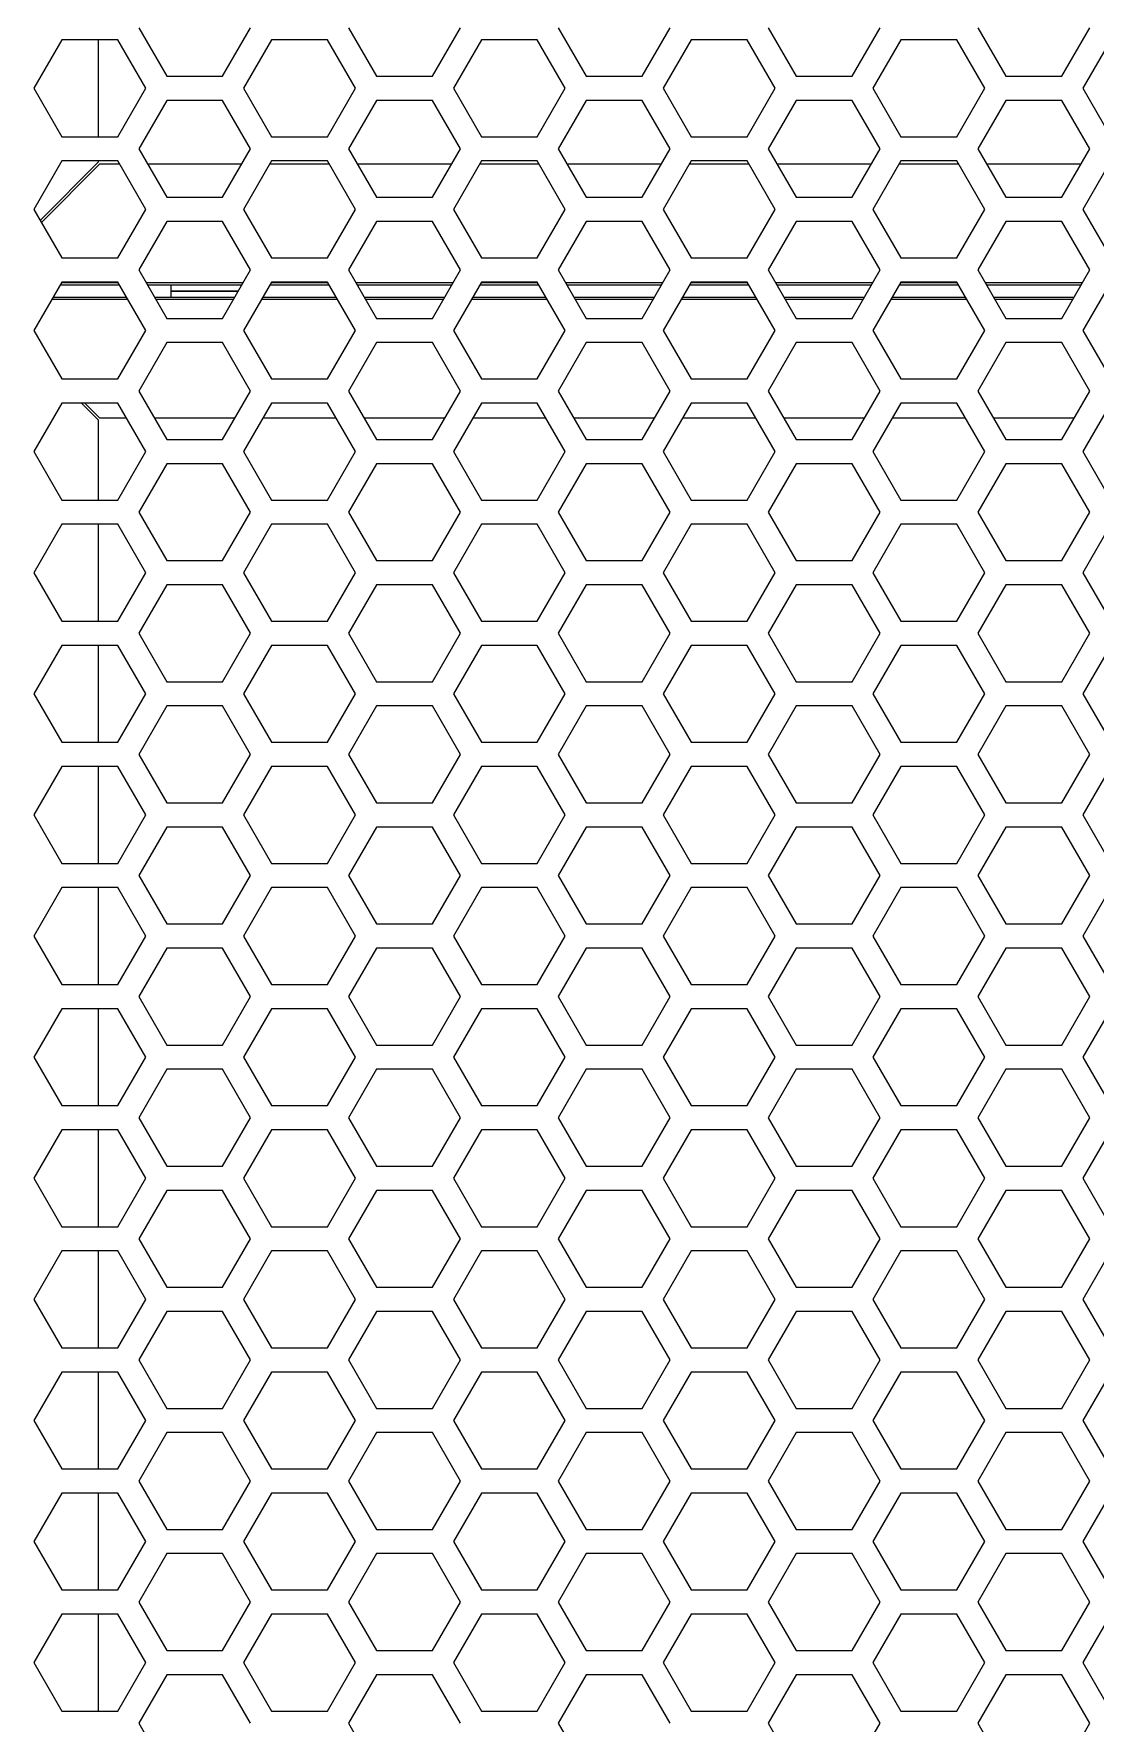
# Model space of a CAD drawing. Header units: millimetres. Extents: x 0 to 62, y -17 to 201.
# Drawn here: x 13.72 to 22.48, y 64.6 to 78.55 of the extents above; entities that cross this region are included whole.
import ezdxf

# ---------------------------------------------------------------- set-up
doc = ezdxf.new("R2010")
doc.units = ezdxf.units.MM

msp = doc.modelspace()

# ---------------------------------------------------------------- linework, layer by layer
at = {"color": 0, "lineweight": 18}
for p, q in [((14.584, 78.6), (14.815, 78.2)), ((15.277, 78.2), (15.508, 78.6)), ((16.316, 78.6), (16.547, 78.2)), ((17.009, 78.2), (17.24, 78.6)), ((18.048, 78.6), (18.279, 78.2)), ((18.741, 78.2), (18.972, 78.6)), ((19.78, 78.6), (20.011, 78.2)), ((20.473, 78.2), (20.704, 78.6)), ((21.512, 78.6), (21.743, 78.2)), ((22.205, 78.2), (22.436, 78.6)), ((13.949, 78.5), (13.718, 78.1)), ((14.411, 78.5), (13.949, 78.5)), ((14.25, 78.5), (14.25, 77.7)), ((14.642, 78.1), (14.411, 78.5)), ((15.681, 78.5), (15.45, 78.1)), ((16.143, 78.5), (15.681, 78.5)), ((16.374, 78.1), (16.143, 78.5)), ((17.413, 78.5), (17.182, 78.1)), ((17.875, 78.5), (17.413, 78.5)), ((18.106, 78.1), (17.875, 78.5)), ((19.145, 78.5), (18.914, 78.1)), ((19.607, 78.5), (19.145, 78.5)), ((19.838, 78.1), (19.607, 78.5)), ((20.877, 78.5), (20.646, 78.1)), ((21.339, 78.5), (20.877, 78.5)), ((21.57, 78.1), (21.339, 78.5)), ((22.609, 78.5), (22.378, 78.1)), ((14.815, 78.2), (15.277, 78.2)), ((16.547, 78.2), (17.009, 78.2)), ((18.279, 78.2), (18.741, 78.2)), ((20.011, 78.2), (20.473, 78.2)), ((21.743, 78.2), (22.205, 78.2)), ((13.718, 78.1), (13.949, 77.7)), ((14.411, 77.7), (14.642, 78.1)), ((14.815, 78), (14.584, 77.6)), ((15.277, 78), (14.815, 78)), ((15.508, 77.6), (15.277, 78)), ((15.45, 78.1), (15.681, 77.7)), ((16.143, 77.7), (16.374, 78.1)), ((16.547, 78), (16.316, 77.6)), ((17.009, 78), (16.547, 78)), ((17.24, 77.6), (17.009, 78)), ((17.182, 78.1), (17.413, 77.7)), ((17.875, 77.7), (18.106, 78.1)), ((18.279, 78), (18.048, 77.6)), ((18.741, 78), (18.279, 78)), ((18.972, 77.6), (18.741, 78)), ((18.914, 78.1), (19.145, 77.7)), ((19.607, 77.7), (19.838, 78.1)), ((20.011, 78), (19.78, 77.6)), ((20.473, 78), (20.011, 78)), ((20.704, 77.6), (20.473, 78)), ((20.646, 78.1), (20.877, 77.7)), ((21.339, 77.7), (21.57, 78.1)), ((21.743, 78), (21.512, 77.6)), ((22.205, 78), (21.743, 78)), ((22.436, 77.6), (22.205, 78)), ((22.378, 78.1), (22.609, 77.7)), ((13.949, 77.7), (14.411, 77.7)), ((14.584, 77.6), (14.815, 77.2)), ((15.277, 77.2), (15.508, 77.6)), ((15.681, 77.7), (16.143, 77.7)), ((16.316, 77.6), (16.547, 77.2)), ((17.009, 77.2), (17.24, 77.6)), ((17.413, 77.7), (17.875, 77.7)), ((18.048, 77.6), (18.279, 77.2)), ((18.741, 77.2), (18.972, 77.6)), ((19.145, 77.7), (19.607, 77.7)), ((19.78, 77.6), (20.011, 77.2)), ((20.473, 77.2), (20.704, 77.6)), ((20.877, 77.7), (21.339, 77.7)), ((21.512, 77.6), (21.743, 77.2)), ((22.205, 77.2), (22.436, 77.6)), ((13.949, 77.5), (13.718, 77.1)), ((14.25, 77.489), (13.77, 77.009)), ((13.781, 76.992), (14.264, 77.475)), ((14.411, 77.5), (13.949, 77.5)), ((14.25, 77.5), (14.25, 77.489)), ((14.264, 77.475), (14.425, 77.475)), ((14.642, 77.1), (14.411, 77.5)), ((14.656, 77.475), (15.436, 77.475)), ((15.681, 77.5), (15.45, 77.1)), ((15.667, 77.475), (16.157, 77.475)), ((16.143, 77.5), (15.681, 77.5)), ((16.374, 77.1), (16.143, 77.5)), ((16.388, 77.475), (17.168, 77.475)), ((17.413, 77.5), (17.182, 77.1)), ((17.399, 77.475), (17.889, 77.475)), ((17.875, 77.5), (17.413, 77.5)), ((18.106, 77.1), (17.875, 77.5)), ((18.12, 77.475), (18.9, 77.475)), ((19.145, 77.5), (18.914, 77.1)), ((19.131, 77.475), (19.621, 77.475)), ((19.607, 77.5), (19.145, 77.5)), ((19.838, 77.1), (19.607, 77.5)), ((19.852, 77.475), (20.632, 77.475)), ((20.877, 77.5), (20.646, 77.1)), ((20.863, 77.475), (21.353, 77.475)), ((21.339, 77.5), (20.877, 77.5)), ((21.57, 77.1), (21.339, 77.5)), ((21.584, 77.475), (22.364, 77.475)), ((22.609, 77.5), (22.378, 77.1)), ((14.815, 77.2), (15.277, 77.2)), ((16.547, 77.2), (17.009, 77.2)), ((18.279, 77.2), (18.741, 77.2)), ((20.011, 77.2), (20.473, 77.2)), ((21.743, 77.2), (22.205, 77.2)), ((13.718, 77.1), (13.949, 76.7)), ((14.411, 76.7), (14.642, 77.1)), ((15.45, 77.1), (15.681, 76.7)), ((16.143, 76.7), (16.374, 77.1)), ((17.182, 77.1), (17.413, 76.7)), ((17.875, 76.7), (18.106, 77.1)), ((18.914, 77.1), (19.145, 76.7)), ((19.607, 76.7), (19.838, 77.1)), ((20.646, 77.1), (20.877, 76.7)), ((21.339, 76.7), (21.57, 77.1)), ((22.378, 77.1), (22.609, 76.7)), ((14.815, 77), (14.584, 76.6)), ((15.277, 77), (14.815, 77)), ((15.508, 76.6), (15.277, 77)), ((16.547, 77), (16.316, 76.6)), ((17.009, 77), (16.547, 77)), ((17.24, 76.6), (17.009, 77)), ((18.279, 77), (18.048, 76.6)), ((18.741, 77), (18.279, 77)), ((18.972, 76.6), (18.741, 77)), ((20.011, 77), (19.78, 76.6)), ((20.473, 77), (20.011, 77)), ((20.704, 76.6), (20.473, 77)), ((21.743, 77), (21.512, 76.6)), ((22.205, 77), (21.743, 77)), ((22.436, 76.6), (22.205, 77)), ((13.949, 76.7), (14.411, 76.7)), ((14.584, 76.6), (14.815, 76.2)), ((15.277, 76.2), (15.508, 76.6)), ((15.681, 76.7), (16.143, 76.7)), ((16.316, 76.6), (16.547, 76.2)), ((17.009, 76.2), (17.24, 76.6)), ((17.413, 76.7), (17.875, 76.7)), ((18.048, 76.6), (18.279, 76.2)), ((18.741, 76.2), (18.972, 76.6)), ((19.145, 76.7), (19.607, 76.7)), ((19.78, 76.6), (20.011, 76.2)), ((20.473, 76.2), (20.704, 76.6)), ((20.877, 76.7), (21.339, 76.7)), ((21.512, 76.6), (21.743, 76.2)), ((22.205, 76.2), (22.436, 76.6)), ((13.949, 76.5), (13.718, 76.1)), ((14.425, 76.475), (13.935, 76.475)), ((13.946, 76.495), (14.414, 76.495)), ((14.411, 76.5), (13.949, 76.5)), ((14.642, 76.1), (14.411, 76.5)), ((14.645, 76.495), (15.447, 76.495)), ((15.436, 76.475), (14.656, 76.475)), ((14.85, 76.475), (14.85, 76.425)), ((15.681, 76.5), (15.45, 76.1)), ((16.157, 76.475), (15.667, 76.475)), ((15.678, 76.495), (16.146, 76.495)), ((16.143, 76.5), (15.681, 76.5)), ((16.374, 76.1), (16.143, 76.5)), ((16.377, 76.495), (17.179, 76.495)), ((17.168, 76.475), (16.388, 76.475)), ((17.413, 76.5), (17.182, 76.1)), ((17.889, 76.475), (17.399, 76.475)), ((17.41, 76.495), (17.878, 76.495)), ((17.875, 76.5), (17.413, 76.5)), ((18.106, 76.1), (17.875, 76.5)), ((18.109, 76.495), (18.911, 76.495)), ((18.9, 76.475), (18.12, 76.475)), ((19.145, 76.5), (18.914, 76.1)), ((19.621, 76.475), (19.131, 76.475)), ((19.142, 76.495), (19.61, 76.495)), ((19.607, 76.5), (19.145, 76.5)), ((19.838, 76.1), (19.607, 76.5)), ((19.841, 76.495), (20.643, 76.495)), ((20.632, 76.475), (19.852, 76.475)), ((20.877, 76.5), (20.646, 76.1)), ((21.353, 76.475), (20.863, 76.475)), ((20.874, 76.495), (21.342, 76.495)), ((21.339, 76.5), (20.877, 76.5)), ((21.57, 76.1), (21.339, 76.5)), ((21.573, 76.495), (22.375, 76.495)), ((22.364, 76.475), (21.584, 76.475)), ((22.609, 76.5), (22.378, 76.1)), ((14.495, 76.355), (13.865, 76.355)), ((13.877, 76.375), (14.483, 76.375)), ((14.714, 76.375), (15.378, 76.375)), ((15.366, 76.355), (14.726, 76.355)), ((14.85, 76.425), (14.85, 76.375)), ((14.85, 76.425), (15.15, 76.425)), ((15.407, 76.425), (14.85, 76.425)), ((15.15, 76.425), (15.407, 76.425)), ((16.227, 76.355), (15.597, 76.355)), ((15.609, 76.375), (16.215, 76.375)), ((16.446, 76.375), (17.11, 76.375)), ((17.098, 76.355), (16.458, 76.355)), ((17.959, 76.355), (17.329, 76.355)), ((17.341, 76.375), (17.947, 76.375)), ((18.178, 76.375), (18.842, 76.375)), ((18.83, 76.355), (18.19, 76.355)), ((19.691, 76.355), (19.061, 76.355)), ((19.073, 76.375), (19.679, 76.375)), ((19.91, 76.375), (20.574, 76.375)), ((20.562, 76.355), (19.922, 76.355)), ((21.423, 76.355), (20.793, 76.355)), ((20.805, 76.375), (21.411, 76.375)), ((21.642, 76.375), (22.306, 76.375)), ((22.294, 76.355), (21.654, 76.355)), ((14.815, 76.2), (15.277, 76.2)), ((16.547, 76.2), (17.009, 76.2)), ((18.279, 76.2), (18.741, 76.2)), ((20.011, 76.2), (20.473, 76.2)), ((21.743, 76.2), (22.205, 76.2)), ((13.718, 76.1), (13.949, 75.7)), ((14.411, 75.7), (14.642, 76.1)), ((15.45, 76.1), (15.681, 75.7)), ((16.143, 75.7), (16.374, 76.1)), ((17.182, 76.1), (17.413, 75.7)), ((17.875, 75.7), (18.106, 76.1)), ((18.914, 76.1), (19.145, 75.7)), ((19.607, 75.7), (19.838, 76.1)), ((20.646, 76.1), (20.877, 75.7)), ((21.339, 75.7), (21.57, 76.1)), ((22.378, 76.1), (22.609, 75.7)), ((14.815, 76), (14.584, 75.6)), ((15.277, 76), (14.815, 76)), ((15.508, 75.6), (15.277, 76)), ((16.547, 76), (16.316, 75.6)), ((17.009, 76), (16.547, 76)), ((17.24, 75.6), (17.009, 76)), ((18.279, 76), (18.048, 75.6)), ((18.741, 76), (18.279, 76)), ((18.972, 75.6), (18.741, 76)), ((20.011, 76), (19.78, 75.6)), ((20.473, 76), (20.011, 76)), ((20.704, 75.6), (20.473, 76)), ((21.743, 76), (21.512, 75.6)), ((22.205, 76), (21.743, 76)), ((22.436, 75.6), (22.205, 76)), ((13.949, 75.7), (14.411, 75.7)), ((15.681, 75.7), (16.143, 75.7)), ((17.413, 75.7), (17.875, 75.7)), ((19.145, 75.7), (19.607, 75.7)), ((20.877, 75.7), (21.339, 75.7)), ((13.949, 75.5), (13.718, 75.1)), ((14.411, 75.5), (13.949, 75.5)), ((14.111, 75.5), (14.25, 75.361)), ((14.264, 75.375), (14.139, 75.5)), ((14.642, 75.1), (14.411, 75.5)), ((14.584, 75.6), (14.815, 75.2)), ((15.277, 75.2), (15.508, 75.6)), ((15.681, 75.5), (15.45, 75.1)), ((16.143, 75.5), (15.681, 75.5)), ((16.374, 75.1), (16.143, 75.5)), ((16.316, 75.6), (16.547, 75.2)), ((17.009, 75.2), (17.24, 75.6)), ((17.413, 75.5), (17.182, 75.1)), ((17.875, 75.5), (17.413, 75.5)), ((18.106, 75.1), (17.875, 75.5)), ((18.048, 75.6), (18.279, 75.2)), ((18.741, 75.2), (18.972, 75.6)), ((19.145, 75.5), (18.914, 75.1)), ((19.607, 75.5), (19.145, 75.5)), ((19.838, 75.1), (19.607, 75.5)), ((19.78, 75.6), (20.011, 75.2)), ((20.473, 75.2), (20.704, 75.6)), ((20.877, 75.5), (20.646, 75.1)), ((21.339, 75.5), (20.877, 75.5)), ((21.57, 75.1), (21.339, 75.5)), ((21.512, 75.6), (21.743, 75.2)), ((22.205, 75.2), (22.436, 75.6)), ((22.609, 75.5), (22.378, 75.1)), ((14.25, 75.361), (14.25, 74.7)), ((14.483, 75.375), (14.264, 75.375)), ((15.378, 75.375), (14.714, 75.375)), ((16.215, 75.375), (15.609, 75.375)), ((17.11, 75.375), (16.446, 75.375)), ((17.947, 75.375), (17.341, 75.375)), ((18.842, 75.375), (18.178, 75.375)), ((19.679, 75.375), (19.073, 75.375)), ((20.574, 75.375), (19.91, 75.375)), ((21.411, 75.375), (20.805, 75.375)), ((22.306, 75.375), (21.642, 75.375)), ((14.815, 75.2), (15.277, 75.2)), ((16.547, 75.2), (17.009, 75.2)), ((18.279, 75.2), (18.741, 75.2)), ((20.011, 75.2), (20.473, 75.2)), ((21.743, 75.2), (22.205, 75.2)), ((13.718, 75.1), (13.949, 74.7)), ((14.411, 74.7), (14.642, 75.1)), ((15.45, 75.1), (15.681, 74.7)), ((16.143, 74.7), (16.374, 75.1)), ((17.182, 75.1), (17.413, 74.7)), ((17.875, 74.7), (18.106, 75.1)), ((18.914, 75.1), (19.145, 74.7)), ((19.607, 74.7), (19.838, 75.1)), ((20.646, 75.1), (20.877, 74.7)), ((21.339, 74.7), (21.57, 75.1)), ((22.378, 75.1), (22.609, 74.7)), ((14.815, 75), (14.584, 74.6)), ((15.277, 75), (14.815, 75)), ((15.508, 74.6), (15.277, 75)), ((16.547, 75), (16.316, 74.6)), ((17.009, 75), (16.547, 75)), ((17.24, 74.6), (17.009, 75)), ((18.279, 75), (18.048, 74.6)), ((18.741, 75), (18.279, 75)), ((18.972, 74.6), (18.741, 75)), ((20.011, 75), (19.78, 74.6)), ((20.473, 75), (20.011, 75)), ((20.704, 74.6), (20.473, 75)), ((21.743, 75), (21.512, 74.6)), ((22.205, 75), (21.743, 75)), ((22.436, 74.6), (22.205, 75)), ((13.949, 74.7), (14.411, 74.7)), ((15.681, 74.7), (16.143, 74.7)), ((17.413, 74.7), (17.875, 74.7)), ((19.145, 74.7), (19.607, 74.7)), ((20.877, 74.7), (21.339, 74.7)), ((13.949, 74.5), (13.718, 74.1)), ((14.411, 74.5), (13.949, 74.5)), ((14.25, 74.5), (14.25, 73.7)), ((14.642, 74.1), (14.411, 74.5)), ((14.584, 74.6), (14.815, 74.2)), ((15.277, 74.2), (15.508, 74.6)), ((15.681, 74.5), (15.45, 74.1)), ((16.143, 74.5), (15.681, 74.5)), ((16.374, 74.1), (16.143, 74.5)), ((16.316, 74.6), (16.547, 74.2)), ((17.009, 74.2), (17.24, 74.6)), ((17.413, 74.5), (17.182, 74.1)), ((17.875, 74.5), (17.413, 74.5)), ((18.106, 74.1), (17.875, 74.5)), ((18.048, 74.6), (18.279, 74.2)), ((18.741, 74.2), (18.972, 74.6)), ((19.145, 74.5), (18.914, 74.1)), ((19.607, 74.5), (19.145, 74.5)), ((19.838, 74.1), (19.607, 74.5)), ((19.78, 74.6), (20.011, 74.2)), ((20.473, 74.2), (20.704, 74.6)), ((20.877, 74.5), (20.646, 74.1)), ((21.339, 74.5), (20.877, 74.5)), ((21.57, 74.1), (21.339, 74.5)), ((21.512, 74.6), (21.743, 74.2)), ((22.205, 74.2), (22.436, 74.6)), ((22.609, 74.5), (22.378, 74.1)), ((13.718, 74.1), (13.949, 73.7)), ((14.411, 73.7), (14.642, 74.1)), ((14.815, 74.2), (15.277, 74.2)), ((15.45, 74.1), (15.681, 73.7)), ((16.143, 73.7), (16.374, 74.1)), ((16.547, 74.2), (17.009, 74.2)), ((17.182, 74.1), (17.413, 73.7)), ((17.875, 73.7), (18.106, 74.1)), ((18.279, 74.2), (18.741, 74.2)), ((18.914, 74.1), (19.145, 73.7)), ((19.607, 73.7), (19.838, 74.1)), ((20.011, 74.2), (20.473, 74.2)), ((20.646, 74.1), (20.877, 73.7)), ((21.339, 73.7), (21.57, 74.1)), ((21.743, 74.2), (22.205, 74.2)), ((22.378, 74.1), (22.609, 73.7)), ((14.815, 74), (14.584, 73.6)), ((15.277, 74), (14.815, 74)), ((15.508, 73.6), (15.277, 74)), ((16.547, 74), (16.316, 73.6)), ((17.009, 74), (16.547, 74)), ((17.24, 73.6), (17.009, 74)), ((18.279, 74), (18.048, 73.6)), ((18.741, 74), (18.279, 74)), ((18.972, 73.6), (18.741, 74)), ((20.011, 74), (19.78, 73.6)), ((20.473, 74), (20.011, 74)), ((20.704, 73.6), (20.473, 74)), ((21.743, 74), (21.512, 73.6)), ((22.205, 74), (21.743, 74)), ((22.436, 73.6), (22.205, 74)), ((13.949, 73.7), (14.411, 73.7)), ((15.681, 73.7), (16.143, 73.7)), ((17.413, 73.7), (17.875, 73.7)), ((19.145, 73.7), (19.607, 73.7)), ((20.877, 73.7), (21.339, 73.7)), ((14.584, 73.6), (14.815, 73.2)), ((15.277, 73.2), (15.508, 73.6)), ((16.316, 73.6), (16.547, 73.2)), ((17.009, 73.2), (17.24, 73.6)), ((18.048, 73.6), (18.279, 73.2)), ((18.741, 73.2), (18.972, 73.6)), ((19.78, 73.6), (20.011, 73.2)), ((20.473, 73.2), (20.704, 73.6)), ((21.512, 73.6), (21.743, 73.2)), ((22.205, 73.2), (22.436, 73.6)), ((13.949, 73.5), (13.718, 73.1)), ((14.411, 73.5), (13.949, 73.5)), ((14.25, 73.5), (14.25, 72.7)), ((14.642, 73.1), (14.411, 73.5)), ((15.681, 73.5), (15.45, 73.1)), ((16.143, 73.5), (15.681, 73.5)), ((16.374, 73.1), (16.143, 73.5)), ((17.413, 73.5), (17.182, 73.1)), ((17.875, 73.5), (17.413, 73.5)), ((18.106, 73.1), (17.875, 73.5)), ((19.145, 73.5), (18.914, 73.1)), ((19.607, 73.5), (19.145, 73.5)), ((19.838, 73.1), (19.607, 73.5)), ((20.877, 73.5), (20.646, 73.1)), ((21.339, 73.5), (20.877, 73.5)), ((21.57, 73.1), (21.339, 73.5)), ((22.609, 73.5), (22.378, 73.1)), ((13.718, 73.1), (13.949, 72.7)), ((14.411, 72.7), (14.642, 73.1)), ((14.815, 73.2), (15.277, 73.2)), ((15.45, 73.1), (15.681, 72.7)), ((16.143, 72.7), (16.374, 73.1)), ((16.547, 73.2), (17.009, 73.2)), ((17.182, 73.1), (17.413, 72.7)), ((17.875, 72.7), (18.106, 73.1)), ((18.279, 73.2), (18.741, 73.2)), ((18.914, 73.1), (19.145, 72.7)), ((19.607, 72.7), (19.838, 73.1)), ((20.011, 73.2), (20.473, 73.2)), ((20.646, 73.1), (20.877, 72.7)), ((21.339, 72.7), (21.57, 73.1)), ((21.743, 73.2), (22.205, 73.2)), ((22.378, 73.1), (22.609, 72.7)), ((14.815, 73), (14.584, 72.6)), ((15.277, 73), (14.815, 73)), ((15.508, 72.6), (15.277, 73)), ((16.547, 73), (16.316, 72.6)), ((17.009, 73), (16.547, 73)), ((17.24, 72.6), (17.009, 73)), ((18.279, 73), (18.048, 72.6)), ((18.741, 73), (18.279, 73)), ((18.972, 72.6), (18.741, 73)), ((20.011, 73), (19.78, 72.6)), ((20.473, 73), (20.011, 73)), ((20.704, 72.6), (20.473, 73)), ((21.743, 73), (21.512, 72.6)), ((22.205, 73), (21.743, 73)), ((22.436, 72.6), (22.205, 73)), ((13.949, 72.7), (14.411, 72.7)), ((15.681, 72.7), (16.143, 72.7)), ((17.413, 72.7), (17.875, 72.7)), ((19.145, 72.7), (19.607, 72.7)), ((20.877, 72.7), (21.339, 72.7)), ((14.584, 72.6), (14.815, 72.2)), ((15.277, 72.2), (15.508, 72.6)), ((16.316, 72.6), (16.547, 72.2)), ((17.009, 72.2), (17.24, 72.6)), ((18.048, 72.6), (18.279, 72.2)), ((18.741, 72.2), (18.972, 72.6)), ((19.78, 72.6), (20.011, 72.2)), ((20.473, 72.2), (20.704, 72.6)), ((21.512, 72.6), (21.743, 72.2)), ((22.205, 72.2), (22.436, 72.6)), ((13.949, 72.5), (13.718, 72.1)), ((14.411, 72.5), (13.949, 72.5)), ((14.25, 72.5), (14.25, 71.7)), ((14.642, 72.1), (14.411, 72.5)), ((15.681, 72.5), (15.45, 72.1)), ((16.143, 72.5), (15.681, 72.5)), ((16.374, 72.1), (16.143, 72.5)), ((17.413, 72.5), (17.182, 72.1)), ((17.875, 72.5), (17.413, 72.5)), ((18.106, 72.1), (17.875, 72.5)), ((19.145, 72.5), (18.914, 72.1)), ((19.607, 72.5), (19.145, 72.5)), ((19.838, 72.1), (19.607, 72.5)), ((20.877, 72.5), (20.646, 72.1)), ((21.339, 72.5), (20.877, 72.5)), ((21.57, 72.1), (21.339, 72.5)), ((22.609, 72.5), (22.378, 72.1)), ((14.815, 72.2), (15.277, 72.2)), ((16.547, 72.2), (17.009, 72.2)), ((18.279, 72.2), (18.741, 72.2)), ((20.011, 72.2), (20.473, 72.2)), ((21.743, 72.2), (22.205, 72.2)), ((13.718, 72.1), (13.949, 71.7)), ((14.411, 71.7), (14.642, 72.1)), ((14.815, 72), (14.584, 71.6)), ((15.277, 72), (14.815, 72)), ((15.508, 71.6), (15.277, 72)), ((15.45, 72.1), (15.681, 71.7)), ((16.143, 71.7), (16.374, 72.1)), ((16.547, 72), (16.316, 71.6)), ((17.009, 72), (16.547, 72)), ((17.24, 71.6), (17.009, 72)), ((17.182, 72.1), (17.413, 71.7)), ((17.875, 71.7), (18.106, 72.1)), ((18.279, 72), (18.048, 71.6)), ((18.741, 72), (18.279, 72)), ((18.972, 71.6), (18.741, 72)), ((18.914, 72.1), (19.145, 71.7)), ((19.607, 71.7), (19.838, 72.1)), ((20.011, 72), (19.78, 71.6)), ((20.473, 72), (20.011, 72)), ((20.704, 71.6), (20.473, 72)), ((20.646, 72.1), (20.877, 71.7)), ((21.339, 71.7), (21.57, 72.1)), ((21.743, 72), (21.512, 71.6)), ((22.205, 72), (21.743, 72)), ((22.436, 71.6), (22.205, 72)), ((22.378, 72.1), (22.609, 71.7)), ((13.949, 71.7), (14.411, 71.7)), ((14.584, 71.6), (14.815, 71.2)), ((15.277, 71.2), (15.508, 71.6)), ((15.681, 71.7), (16.143, 71.7)), ((16.316, 71.6), (16.547, 71.2)), ((17.009, 71.2), (17.24, 71.6)), ((17.413, 71.7), (17.875, 71.7)), ((18.048, 71.6), (18.279, 71.2)), ((18.741, 71.2), (18.972, 71.6)), ((19.145, 71.7), (19.607, 71.7)), ((19.78, 71.6), (20.011, 71.2)), ((20.473, 71.2), (20.704, 71.6)), ((20.877, 71.7), (21.339, 71.7)), ((21.512, 71.6), (21.743, 71.2)), ((22.205, 71.2), (22.436, 71.6)), ((13.949, 71.5), (13.718, 71.1)), ((14.411, 71.5), (13.949, 71.5)), ((14.25, 71.5), (14.25, 70.7)), ((14.642, 71.1), (14.411, 71.5)), ((15.681, 71.5), (15.45, 71.1)), ((16.143, 71.5), (15.681, 71.5)), ((16.374, 71.1), (16.143, 71.5)), ((17.413, 71.5), (17.182, 71.1)), ((17.875, 71.5), (17.413, 71.5)), ((18.106, 71.1), (17.875, 71.5)), ((19.145, 71.5), (18.914, 71.1)), ((19.607, 71.5), (19.145, 71.5)), ((19.838, 71.1), (19.607, 71.5)), ((20.877, 71.5), (20.646, 71.1)), ((21.339, 71.5), (20.877, 71.5)), ((21.57, 71.1), (21.339, 71.5)), ((22.609, 71.5), (22.378, 71.1)), ((14.815, 71.2), (15.277, 71.2)), ((16.547, 71.2), (17.009, 71.2)), ((18.279, 71.2), (18.741, 71.2)), ((20.011, 71.2), (20.473, 71.2)), ((21.743, 71.2), (22.205, 71.2)), ((13.718, 71.1), (13.949, 70.7)), ((14.411, 70.7), (14.642, 71.1)), ((15.45, 71.1), (15.681, 70.7)), ((16.143, 70.7), (16.374, 71.1)), ((17.182, 71.1), (17.413, 70.7)), ((17.875, 70.7), (18.106, 71.1)), ((18.914, 71.1), (19.145, 70.7)), ((19.607, 70.7), (19.838, 71.1)), ((20.646, 71.1), (20.877, 70.7)), ((21.339, 70.7), (21.57, 71.1)), ((22.378, 71.1), (22.609, 70.7)), ((14.815, 71), (14.584, 70.6)), ((15.277, 71), (14.815, 71)), ((15.508, 70.6), (15.277, 71)), ((16.547, 71), (16.316, 70.6)), ((17.009, 71), (16.547, 71)), ((17.24, 70.6), (17.009, 71)), ((18.279, 71), (18.048, 70.6)), ((18.741, 71), (18.279, 71)), ((18.972, 70.6), (18.741, 71)), ((20.011, 71), (19.78, 70.6)), ((20.473, 71), (20.011, 71)), ((20.704, 70.6), (20.473, 71)), ((21.743, 71), (21.512, 70.6)), ((22.205, 71), (21.743, 71)), ((22.436, 70.6), (22.205, 71)), ((13.949, 70.7), (14.411, 70.7)), ((14.584, 70.6), (14.815, 70.2)), ((15.277, 70.2), (15.508, 70.6)), ((15.681, 70.7), (16.143, 70.7)), ((16.316, 70.6), (16.547, 70.2)), ((17.009, 70.2), (17.24, 70.6)), ((17.413, 70.7), (17.875, 70.7)), ((18.048, 70.6), (18.279, 70.2)), ((18.741, 70.2), (18.972, 70.6)), ((19.145, 70.7), (19.607, 70.7)), ((19.78, 70.6), (20.011, 70.2)), ((20.473, 70.2), (20.704, 70.6)), ((20.877, 70.7), (21.339, 70.7)), ((21.512, 70.6), (21.743, 70.2)), ((22.205, 70.2), (22.436, 70.6)), ((13.949, 70.5), (13.718, 70.1)), ((14.411, 70.5), (13.949, 70.5)), ((14.25, 70.5), (14.25, 69.7)), ((14.642, 70.1), (14.411, 70.5)), ((15.681, 70.5), (15.45, 70.1)), ((16.143, 70.5), (15.681, 70.5)), ((16.374, 70.1), (16.143, 70.5)), ((17.413, 70.5), (17.182, 70.1)), ((17.875, 70.5), (17.413, 70.5)), ((18.106, 70.1), (17.875, 70.5)), ((19.145, 70.5), (18.914, 70.1)), ((19.607, 70.5), (19.145, 70.5)), ((19.838, 70.1), (19.607, 70.5)), ((20.877, 70.5), (20.646, 70.1)), ((21.339, 70.5), (20.877, 70.5)), ((21.57, 70.1), (21.339, 70.5)), ((22.609, 70.5), (22.378, 70.1)), ((14.815, 70.2), (15.277, 70.2)), ((16.547, 70.2), (17.009, 70.2)), ((18.279, 70.2), (18.741, 70.2)), ((20.011, 70.2), (20.473, 70.2)), ((21.743, 70.2), (22.205, 70.2)), ((13.718, 70.1), (13.949, 69.7)), ((14.411, 69.7), (14.642, 70.1)), ((15.45, 70.1), (15.681, 69.7)), ((16.143, 69.7), (16.374, 70.1)), ((17.182, 70.1), (17.413, 69.7)), ((17.875, 69.7), (18.106, 70.1)), ((18.914, 70.1), (19.145, 69.7)), ((19.607, 69.7), (19.838, 70.1)), ((20.646, 70.1), (20.877, 69.7)), ((21.339, 69.7), (21.57, 70.1)), ((22.378, 70.1), (22.609, 69.7)), ((14.815, 70), (14.584, 69.6)), ((15.277, 70), (14.815, 70)), ((15.508, 69.6), (15.277, 70)), ((16.547, 70), (16.316, 69.6)), ((17.009, 70), (16.547, 70)), ((17.24, 69.6), (17.009, 70)), ((18.279, 70), (18.048, 69.6)), ((18.741, 70), (18.279, 70)), ((18.972, 69.6), (18.741, 70)), ((20.011, 70), (19.78, 69.6)), ((20.473, 70), (20.011, 70)), ((20.704, 69.6), (20.473, 70)), ((21.743, 70), (21.512, 69.6)), ((22.205, 70), (21.743, 70)), ((22.436, 69.6), (22.205, 70)), ((13.949, 69.7), (14.411, 69.7)), ((15.681, 69.7), (16.143, 69.7)), ((17.413, 69.7), (17.875, 69.7)), ((19.145, 69.7), (19.607, 69.7)), ((20.877, 69.7), (21.339, 69.7)), ((13.949, 69.5), (13.718, 69.1)), ((14.411, 69.5), (13.949, 69.5)), ((14.25, 69.5), (14.25, 68.7)), ((14.642, 69.1), (14.411, 69.5)), ((14.584, 69.6), (14.815, 69.2)), ((15.277, 69.2), (15.508, 69.6)), ((15.681, 69.5), (15.45, 69.1)), ((16.143, 69.5), (15.681, 69.5)), ((16.374, 69.1), (16.143, 69.5)), ((16.316, 69.6), (16.547, 69.2)), ((17.009, 69.2), (17.24, 69.6)), ((17.413, 69.5), (17.182, 69.1)), ((17.875, 69.5), (17.413, 69.5)), ((18.106, 69.1), (17.875, 69.5)), ((18.048, 69.6), (18.279, 69.2)), ((18.741, 69.2), (18.972, 69.6)), ((19.145, 69.5), (18.914, 69.1)), ((19.607, 69.5), (19.145, 69.5)), ((19.838, 69.1), (19.607, 69.5)), ((19.78, 69.6), (20.011, 69.2)), ((20.473, 69.2), (20.704, 69.6)), ((20.877, 69.5), (20.646, 69.1)), ((21.339, 69.5), (20.877, 69.5)), ((21.57, 69.1), (21.339, 69.5)), ((21.512, 69.6), (21.743, 69.2)), ((22.205, 69.2), (22.436, 69.6)), ((22.609, 69.5), (22.378, 69.1)), ((14.815, 69.2), (15.277, 69.2)), ((16.547, 69.2), (17.009, 69.2)), ((18.279, 69.2), (18.741, 69.2)), ((20.011, 69.2), (20.473, 69.2)), ((21.743, 69.2), (22.205, 69.2)), ((13.718, 69.1), (13.949, 68.7)), ((14.411, 68.7), (14.642, 69.1)), ((15.45, 69.1), (15.681, 68.7)), ((16.143, 68.7), (16.374, 69.1)), ((17.182, 69.1), (17.413, 68.7)), ((17.875, 68.7), (18.106, 69.1)), ((18.914, 69.1), (19.145, 68.7)), ((19.607, 68.7), (19.838, 69.1)), ((20.646, 69.1), (20.877, 68.7)), ((21.339, 68.7), (21.57, 69.1)), ((22.378, 69.1), (22.609, 68.7)), ((14.815, 69), (14.584, 68.6)), ((15.277, 69), (14.815, 69)), ((15.508, 68.6), (15.277, 69)), ((16.547, 69), (16.316, 68.6)), ((17.009, 69), (16.547, 69)), ((17.24, 68.6), (17.009, 69)), ((18.279, 69), (18.048, 68.6)), ((18.741, 69), (18.279, 69)), ((18.972, 68.6), (18.741, 69)), ((20.011, 69), (19.78, 68.6)), ((20.473, 69), (20.011, 69)), ((20.704, 68.6), (20.473, 69)), ((21.743, 69), (21.512, 68.6)), ((22.205, 69), (21.743, 69)), ((22.436, 68.6), (22.205, 69)), ((13.949, 68.7), (14.411, 68.7)), ((15.681, 68.7), (16.143, 68.7)), ((17.413, 68.7), (17.875, 68.7)), ((19.145, 68.7), (19.607, 68.7)), ((20.877, 68.7), (21.339, 68.7)), ((13.949, 68.5), (13.718, 68.1)), ((14.411, 68.5), (13.949, 68.5)), ((14.25, 68.5), (14.25, 67.7)), ((14.642, 68.1), (14.411, 68.5)), ((14.584, 68.6), (14.815, 68.2)), ((15.277, 68.2), (15.508, 68.6)), ((15.681, 68.5), (15.45, 68.1)), ((16.143, 68.5), (15.681, 68.5)), ((16.374, 68.1), (16.143, 68.5)), ((16.316, 68.6), (16.547, 68.2)), ((17.009, 68.2), (17.24, 68.6)), ((17.413, 68.5), (17.182, 68.1)), ((17.875, 68.5), (17.413, 68.5)), ((18.106, 68.1), (17.875, 68.5)), ((18.048, 68.6), (18.279, 68.2)), ((18.741, 68.2), (18.972, 68.6)), ((19.145, 68.5), (18.914, 68.1)), ((19.607, 68.5), (19.145, 68.5)), ((19.838, 68.1), (19.607, 68.5)), ((19.78, 68.6), (20.011, 68.2)), ((20.473, 68.2), (20.704, 68.6)), ((20.877, 68.5), (20.646, 68.1)), ((21.339, 68.5), (20.877, 68.5)), ((21.57, 68.1), (21.339, 68.5)), ((21.512, 68.6), (21.743, 68.2)), ((22.205, 68.2), (22.436, 68.6)), ((22.609, 68.5), (22.378, 68.1)), ((13.718, 68.1), (13.949, 67.7)), ((14.411, 67.7), (14.642, 68.1)), ((14.815, 68.2), (15.277, 68.2)), ((15.45, 68.1), (15.681, 67.7)), ((16.143, 67.7), (16.374, 68.1)), ((16.547, 68.2), (17.009, 68.2)), ((17.182, 68.1), (17.413, 67.7)), ((17.875, 67.7), (18.106, 68.1)), ((18.279, 68.2), (18.741, 68.2)), ((18.914, 68.1), (19.145, 67.7)), ((19.607, 67.7), (19.838, 68.1)), ((20.011, 68.2), (20.473, 68.2)), ((20.646, 68.1), (20.877, 67.7)), ((21.339, 67.7), (21.57, 68.1)), ((21.743, 68.2), (22.205, 68.2)), ((22.378, 68.1), (22.609, 67.7)), ((14.815, 68), (14.584, 67.6)), ((15.277, 68), (14.815, 68)), ((15.508, 67.6), (15.277, 68)), ((16.547, 68), (16.316, 67.6)), ((17.009, 68), (16.547, 68)), ((17.24, 67.6), (17.009, 68)), ((18.279, 68), (18.048, 67.6)), ((18.741, 68), (18.279, 68)), ((18.972, 67.6), (18.741, 68)), ((20.011, 68), (19.78, 67.6)), ((20.473, 68), (20.011, 68)), ((20.704, 67.6), (20.473, 68)), ((21.743, 68), (21.512, 67.6)), ((22.205, 68), (21.743, 68)), ((22.436, 67.6), (22.205, 68)), ((13.949, 67.7), (14.411, 67.7)), ((15.681, 67.7), (16.143, 67.7)), ((17.413, 67.7), (17.875, 67.7)), ((19.145, 67.7), (19.607, 67.7)), ((20.877, 67.7), (21.339, 67.7)), ((14.584, 67.6), (14.815, 67.2)), ((15.277, 67.2), (15.508, 67.6)), ((16.316, 67.6), (16.547, 67.2)), ((17.009, 67.2), (17.24, 67.6)), ((18.048, 67.6), (18.279, 67.2)), ((18.741, 67.2), (18.972, 67.6)), ((19.78, 67.6), (20.011, 67.2)), ((20.473, 67.2), (20.704, 67.6)), ((21.512, 67.6), (21.743, 67.2)), ((22.205, 67.2), (22.436, 67.6)), ((13.949, 67.5), (13.718, 67.1)), ((14.411, 67.5), (13.949, 67.5)), ((14.25, 67.5), (14.25, 66.7)), ((14.642, 67.1), (14.411, 67.5)), ((15.681, 67.5), (15.45, 67.1)), ((16.143, 67.5), (15.681, 67.5)), ((16.374, 67.1), (16.143, 67.5)), ((17.413, 67.5), (17.182, 67.1)), ((17.875, 67.5), (17.413, 67.5)), ((18.106, 67.1), (17.875, 67.5)), ((19.145, 67.5), (18.914, 67.1)), ((19.607, 67.5), (19.145, 67.5)), ((19.838, 67.1), (19.607, 67.5)), ((20.877, 67.5), (20.646, 67.1)), ((21.339, 67.5), (20.877, 67.5)), ((21.57, 67.1), (21.339, 67.5)), ((22.609, 67.5), (22.378, 67.1)), ((13.718, 67.1), (13.949, 66.7)), ((14.411, 66.7), (14.642, 67.1)), ((14.815, 67.2), (15.277, 67.2)), ((15.45, 67.1), (15.681, 66.7)), ((16.143, 66.7), (16.374, 67.1)), ((16.547, 67.2), (17.009, 67.2)), ((17.182, 67.1), (17.413, 66.7)), ((17.875, 66.7), (18.106, 67.1)), ((18.279, 67.2), (18.741, 67.2)), ((18.914, 67.1), (19.145, 66.7)), ((19.607, 66.7), (19.838, 67.1)), ((20.011, 67.2), (20.473, 67.2)), ((20.646, 67.1), (20.877, 66.7)), ((21.339, 66.7), (21.57, 67.1)), ((21.743, 67.2), (22.205, 67.2)), ((22.378, 67.1), (22.609, 66.7)), ((14.815, 67), (14.584, 66.6)), ((15.277, 67), (14.815, 67)), ((15.508, 66.6), (15.277, 67)), ((16.547, 67), (16.316, 66.6)), ((17.009, 67), (16.547, 67)), ((17.24, 66.6), (17.009, 67)), ((18.279, 67), (18.048, 66.6)), ((18.741, 67), (18.279, 67)), ((18.972, 66.6), (18.741, 67)), ((20.011, 67), (19.78, 66.6)), ((20.473, 67), (20.011, 67)), ((20.704, 66.6), (20.473, 67)), ((21.743, 67), (21.512, 66.6)), ((22.205, 67), (21.743, 67)), ((22.436, 66.6), (22.205, 67)), ((13.949, 66.7), (14.411, 66.7)), ((15.681, 66.7), (16.143, 66.7)), ((17.413, 66.7), (17.875, 66.7)), ((19.145, 66.7), (19.607, 66.7)), ((20.877, 66.7), (21.339, 66.7)), ((14.584, 66.6), (14.815, 66.2)), ((15.277, 66.2), (15.508, 66.6)), ((16.316, 66.6), (16.547, 66.2)), ((17.009, 66.2), (17.24, 66.6)), ((18.048, 66.6), (18.279, 66.2)), ((18.741, 66.2), (18.972, 66.6)), ((19.78, 66.6), (20.011, 66.2)), ((20.473, 66.2), (20.704, 66.6)), ((21.512, 66.6), (21.743, 66.2)), ((22.205, 66.2), (22.436, 66.6)), ((13.949, 66.5), (13.718, 66.1)), ((14.411, 66.5), (13.949, 66.5)), ((14.25, 66.5), (14.25, 65.7)), ((14.642, 66.1), (14.411, 66.5)), ((15.681, 66.5), (15.45, 66.1)), ((16.143, 66.5), (15.681, 66.5)), ((16.374, 66.1), (16.143, 66.5)), ((17.413, 66.5), (17.182, 66.1)), ((17.875, 66.5), (17.413, 66.5)), ((18.106, 66.1), (17.875, 66.5)), ((19.145, 66.5), (18.914, 66.1)), ((19.607, 66.5), (19.145, 66.5)), ((19.838, 66.1), (19.607, 66.5)), ((20.877, 66.5), (20.646, 66.1)), ((21.339, 66.5), (20.877, 66.5)), ((21.57, 66.1), (21.339, 66.5)), ((22.609, 66.5), (22.378, 66.1)), ((14.815, 66.2), (15.277, 66.2)), ((16.547, 66.2), (17.009, 66.2)), ((18.279, 66.2), (18.741, 66.2)), ((20.011, 66.2), (20.473, 66.2)), ((21.743, 66.2), (22.205, 66.2)), ((13.718, 66.1), (13.949, 65.7)), ((14.411, 65.7), (14.642, 66.1)), ((14.815, 66), (14.584, 65.6)), ((15.277, 66), (14.815, 66)), ((15.508, 65.6), (15.277, 66)), ((15.45, 66.1), (15.681, 65.7)), ((16.143, 65.7), (16.374, 66.1)), ((16.547, 66), (16.316, 65.6)), ((17.009, 66), (16.547, 66)), ((17.24, 65.6), (17.009, 66)), ((17.182, 66.1), (17.413, 65.7)), ((17.875, 65.7), (18.106, 66.1)), ((18.279, 66), (18.048, 65.6)), ((18.741, 66), (18.279, 66)), ((18.972, 65.6), (18.741, 66)), ((18.914, 66.1), (19.145, 65.7)), ((19.607, 65.7), (19.838, 66.1)), ((20.011, 66), (19.78, 65.6)), ((20.473, 66), (20.011, 66)), ((20.704, 65.6), (20.473, 66)), ((20.646, 66.1), (20.877, 65.7)), ((21.339, 65.7), (21.57, 66.1)), ((21.743, 66), (21.512, 65.6)), ((22.205, 66), (21.743, 66)), ((22.436, 65.6), (22.205, 66)), ((22.378, 66.1), (22.609, 65.7)), ((13.949, 65.7), (14.411, 65.7)), ((14.584, 65.6), (14.815, 65.2)), ((15.277, 65.2), (15.508, 65.6)), ((15.681, 65.7), (16.143, 65.7)), ((16.316, 65.6), (16.547, 65.2)), ((17.009, 65.2), (17.24, 65.6)), ((17.413, 65.7), (17.875, 65.7)), ((18.048, 65.6), (18.279, 65.2)), ((18.741, 65.2), (18.972, 65.6)), ((19.145, 65.7), (19.607, 65.7)), ((19.78, 65.6), (20.011, 65.2)), ((20.473, 65.2), (20.704, 65.6)), ((20.877, 65.7), (21.339, 65.7)), ((21.512, 65.6), (21.743, 65.2)), ((22.205, 65.2), (22.436, 65.6)), ((13.949, 65.5), (13.718, 65.1)), ((14.411, 65.5), (13.949, 65.5)), ((14.25, 65.5), (14.25, 64.7)), ((14.642, 65.1), (14.411, 65.5)), ((15.681, 65.5), (15.45, 65.1)), ((16.143, 65.5), (15.681, 65.5)), ((16.374, 65.1), (16.143, 65.5)), ((17.413, 65.5), (17.182, 65.1)), ((17.875, 65.5), (17.413, 65.5)), ((18.106, 65.1), (17.875, 65.5)), ((19.145, 65.5), (18.914, 65.1)), ((19.607, 65.5), (19.145, 65.5)), ((19.838, 65.1), (19.607, 65.5)), ((20.877, 65.5), (20.646, 65.1)), ((21.339, 65.5), (20.877, 65.5)), ((21.57, 65.1), (21.339, 65.5)), ((22.609, 65.5), (22.378, 65.1)), ((14.815, 65.2), (15.277, 65.2)), ((16.547, 65.2), (17.009, 65.2)), ((18.279, 65.2), (18.741, 65.2)), ((20.011, 65.2), (20.473, 65.2)), ((21.743, 65.2), (22.205, 65.2)), ((13.718, 65.1), (13.949, 64.7)), ((14.411, 64.7), (14.642, 65.1)), ((15.45, 65.1), (15.681, 64.7)), ((16.143, 64.7), (16.374, 65.1)), ((17.182, 65.1), (17.413, 64.7)), ((17.875, 64.7), (18.106, 65.1)), ((18.914, 65.1), (19.145, 64.7)), ((19.607, 64.7), (19.838, 65.1)), ((20.646, 65.1), (20.877, 64.7)), ((21.339, 64.7), (21.57, 65.1)), ((22.378, 65.1), (22.609, 64.7)), ((14.815, 65), (14.584, 64.6)), ((15.277, 65), (14.815, 65)), ((15.508, 64.6), (15.277, 65)), ((16.547, 65), (16.316, 64.6)), ((17.009, 65), (16.547, 65)), ((17.24, 64.6), (17.009, 65)), ((18.279, 65), (18.048, 64.6)), ((18.741, 65), (18.279, 65)), ((18.972, 64.6), (18.741, 65)), ((20.011, 65), (19.78, 64.6)), ((20.473, 65), (20.011, 65)), ((20.704, 64.6), (20.473, 65)), ((21.743, 65), (21.512, 64.6)), ((22.205, 65), (21.743, 65)), ((22.436, 64.6), (22.205, 65)), ((13.949, 64.7), (14.411, 64.7)), ((14.584, 64.6), (14.815, 64.2)), ((15.681, 64.7), (16.143, 64.7)), ((16.316, 64.6), (16.547, 64.2)), ((17.413, 64.7), (17.875, 64.7)), ((18.048, 64.6), (18.279, 64.2)), ((19.145, 64.7), (19.607, 64.7)), ((19.78, 64.6), (20.011, 64.2)), ((20.473, 64.2), (20.704, 64.6)), ((20.877, 64.7), (21.339, 64.7)), ((21.512, 64.6), (21.743, 64.2)), ((22.205, 64.2), (22.436, 64.6))]:
    msp.add_line(p, q, dxfattribs=at)

doc.saveas('drawing.dxf')
